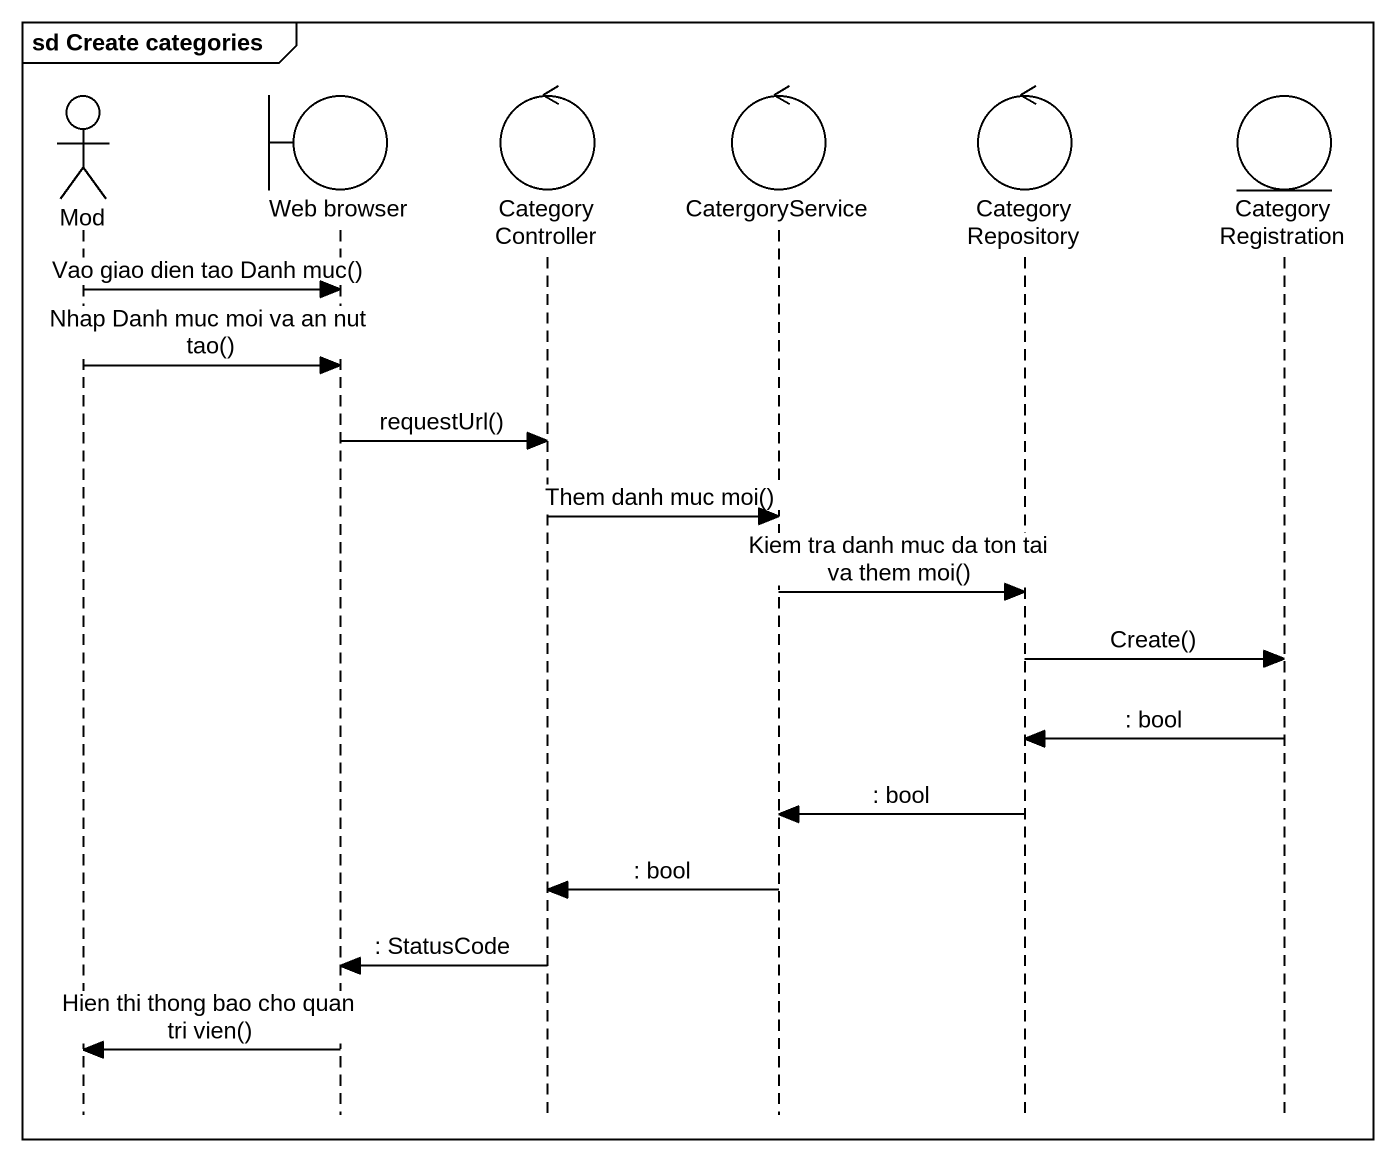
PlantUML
@startuml
mainframe sd Create categories
hide footbox
actor Mod
boundary "Web browser" as Web_browser
control CategoryController
control CatergoryService
control CategoryRepository
entity CategoryRegistration

Mod -> Web_browser : Vao giao dien tao Danh muc()
Mod -> Web_browser : Nhap Danh muc moi va an nut tao()
Web_browser -> CategoryController : requestUrl()
CategoryController -> CatergoryService : Them danh muc moi()
CatergoryService -> CategoryRepository : Kiem tra danh muc da ton tai va them moi()
CategoryRepository -> CategoryRegistration : Create()
CategoryRegistration -> CategoryRepository : : bool
CategoryRepository -> CatergoryService : : bool
CatergoryService -> CategoryController : : bool
CategoryController -> Web_browser : : StatusCode
Web_browser -> Mod : Hien thi thong bao cho quan tri vien()
@enduml
